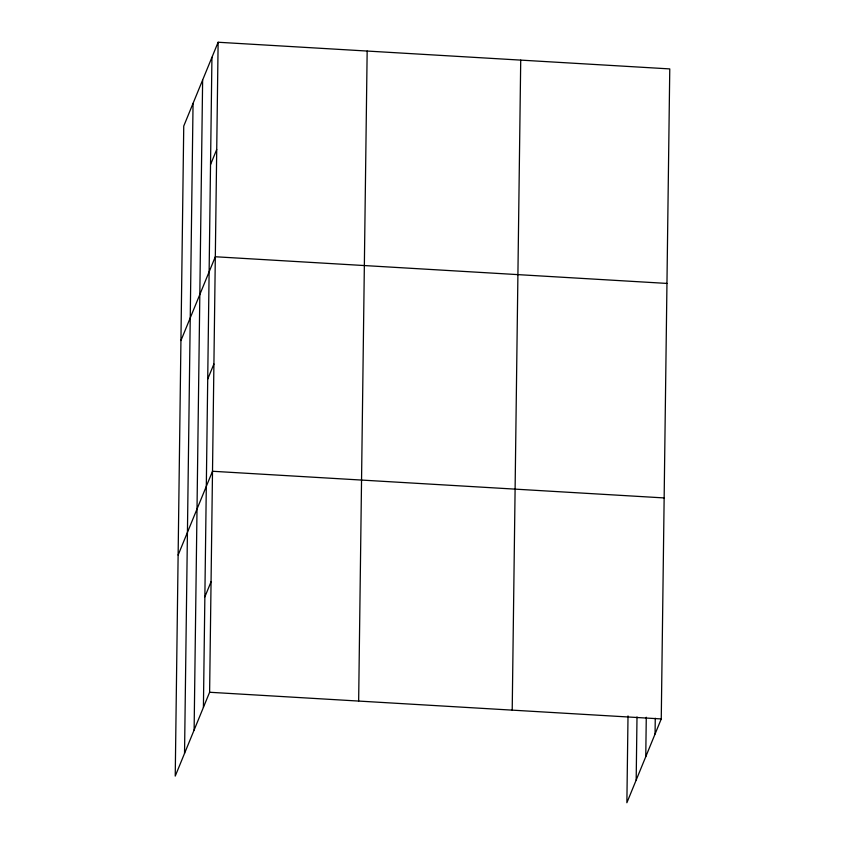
<?xml version="1.0" encoding="UTF-8"?>
<svg xmlns="http://www.w3.org/2000/svg" width="845" height="845" viewBox="0 0 845 845"><rect width="100%" height="100%" fill="white"/><g stroke="black" fill="none" stroke-linecap="round" stroke-linejoin="round"><path stroke-width="1.27" d="M184.537 753.413L193.051 103.386M194.118 730.048L202.631 80.032M203.413 707.371L211.937 57.354M218.126 42.25L183.745 126.063L175.232 776.09L209.613 692.266L218.126 42.25L669.768 68.91L661.255 718.937L626.874 802.75L628.015 715.926M358.65 701.065L367.163 51.049M512.207 710.138L520.721 60.111M636.179 780.072L637.003 716.93M645.76 756.708L646.277 717.247M655.055 734.03L655.266 718.25M210.532 164.606L216.721 149.502M180.936 340.577L215.317 256.753L666.958 283.424M207.712 379.109L213.912 364.005M178.126 555.08L212.507 471.267L664.149 497.927M204.86 596.866L211.06 581.761M209.613 692.266L661.255 718.937"/></g></svg>
